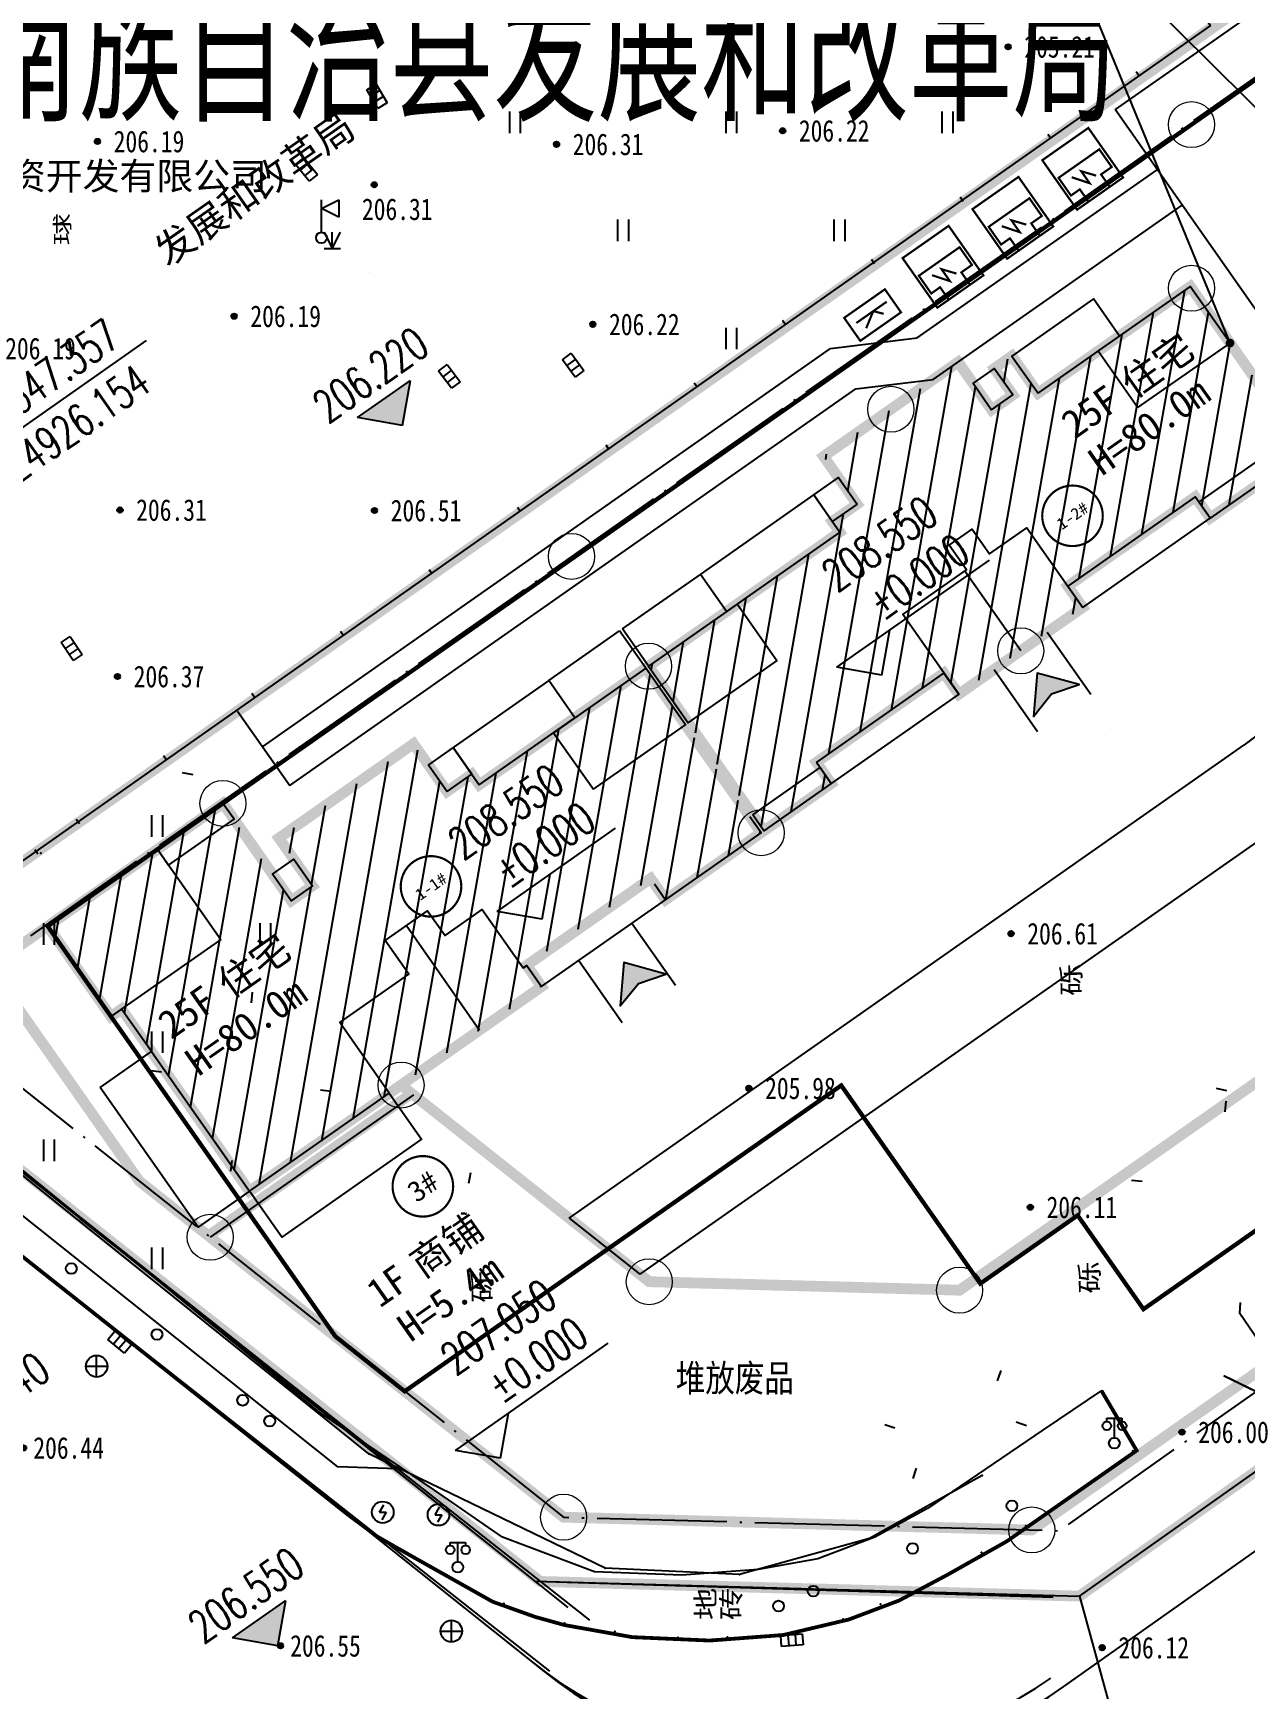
# Model space of a CAD drawing. Extents: x 36524600 to 36525730, y 2746759 to 2747713.
# Drawn here: x 36524932.7 to 36524988.8, y 2747313.4 to 2747390 of the extents above; entities that cross this region are included whole.
import ezdxf
from ezdxf.enums import TextEntityAlignment as Align

# ---------------------------------------------------------------- set-up
doc = ezdxf.new("R2010")
doc.units = 0
doc.header["$LTSCALE"] = 1000
doc.header["$MEASUREMENT"] = 0
for name, pattern in [('DASH', [0.35, 0.25, -0.1]), ('DOTE', [2.42, 2, -0.2, 0.02, -0.2]), ('X2', [10, 8, -2])]:
    doc.linetypes.add(name, pattern=pattern)
doc.layers.add('0-有效绿地', color=96, linetype='Continuous', lineweight=5)
doc.layers.add('详细勘察布点方案1', color=96, linetype='Continuous', lineweight=5)
for name, color, linetype in [('0-用地红线', 1, 'DOTE'), ('0-规划地下室', 2, 'Continuous'), ('0-规划建筑', 34, 'Continuous'), ('0-规划道路', 4, 'Continuous'), ('_0', 7, 'Continuous'), ('DIM_COOR', 3, 'Continuous'), ('DIM_ELEV', 3, 'Continuous'), ('DIM_IDEN', 3, 'Continuous'), ('DIM_LEAD', 3, 'Continuous'), ('DLDW', 11, 'Continuous'), ('DLSS', 4, 'Continuous'), ('GCD', 252, 'Continuous'), ('GXYZ', 2, 'Continuous'), ('JMD', 6, 'Continuous'), ('PP-DX-PT', 251, 'Continuous'), ('PUB_TEXT', 7, 'Continuous'), ('RD-侧石线', 251, 'Continuous'), ('RD-红线', 7, 'Continuous'), ('ZBTZ', 3, 'Continuous'), ('ZDH', 1, 'Continuous'), ('道路', 251, 'Continuous')]:
    doc.layers.add(name, color=color, linetype=linetype)
doc.layers.add('ASSIST', color=7, linetype='Continuous', plot=False)
doc.styles.add('-黑体', font='simhei.ttf', dxfattribs={"width": 0.8})
doc.styles.add('_TCH_DIM', font='SIMPLEX', dxfattribs={"bigfont": 'GBCBIG'})
doc.styles.add('HZ', font='rs.shx', dxfattribs={"width": 0.8, "bigfont": 'hztxt.shx'})
doc.styles.add('宋体', font='')
doc.styles.add('正等线体', font='宋体.shx', dxfattribs={"bigfont": '@@gbcbig.shx'})
doc.styles.add('细等线体', font='g13f12w.shx', dxfattribs={"width": 0.8, "bigfont": '@@gbcbig.shx'})
doc.styles.add('黑体', font='simhei.ttf')
doc.styles.get('宋体').set_extended_font_data('SimSun')
doc.linetypes.add('1161', pattern='A,0,[149,AAA.SHX,S=0.15,R=0,X=0,Y=0],-1.6', length=1.6)
doc.linetypes.add('444', pattern='A,4.5,[145,AAA.SHX,S=1,R=0,X=0,Y=1],4.5,-0.5,[146,AAA.SHX,S=1,R=0,X=0,Y=0],-0.5', length=10)

# ---------------------------------------------------------------- blocks, each defined once
blk = doc.blocks.new('A$C3CD50023')
h = blk.add_hatch()
h.set_pattern_fill('ANSI31', color=253, scale=10)
h.paths.add_polyline_path([(3.5, -5.9), (3.5, -4.7), (10.5, -4.7), (10.5, -5.9), (15.9, -5.9), (15.9, 0.2), (15.9, 0.2), (15.9, 3.4), (6.5, 3.4), (6.5, 4), (5.1, 4), (5.1, 6.7), (-2.5, 6.7), (-2.5, 4), (-3.7, 4), (-3.7, 9.5), (-13.6, 9.5), (-13.6, 4.4), (-13, 4.4), (-13, -5.9)])
at = {"layer": '0-规划建筑'}
for p, q in [((11.9, 5.5), (15.9, 5.5)), ((15.9, 3.4), (15.9, 5.5)), ((0, 0), (0, -5.9))]:
    blk.add_line(p, q, dxfattribs=at)
at = {"layer": '0-规划建筑', "const_width": 0.5}
blk.add_lwpolyline([(3.5, -5.9), (3.5, -4.7), (10.5, -4.7), (10.5, -5.9), (15.9, -5.9), (15.9, 0.2), (15.9, 0.2), (15.9, 3.4), (6.5, 3.4), (6.5, 4), (5.1, 4), (5.1, 6.7), (-2.5, 6.7), (-2.5, 4), (-3.7, 4), (-3.7, 9.5), (-13.6, 9.5), (-13.6, 4.4), (-13, 4.4), (-13, -5.9)], close=True, dxfattribs=at)
at = {"layer": '0-规划建筑'}
for points in [[(-7.4, 4.4), (-13.6, 4.4), (-13.6, 9.5), (-7.4, 9.5)], [(-7.4, 8.6), (-3.7, 8.6), (-3.7, 9.5), (-7.4, 9.5)], [(-2.5, 4), (-3.7, 4), (-3.7, 5.5), (-2.5, 5.5)], [(5.1, 4), (6.5, 4), (6.5, 5.5), (5.1, 5.5)], [(6.5, 3.4), (11.9, 3.4), (11.9, 5.5), (6.5, 5.5)], [(-13, 4.4), (-13.6, 4.4), (-13.6, 2), (-13, 2)], [(10.7, 0.2), (15.9, 0.2), (15.9, 3.4), (10.7, 3.4)], [(-15.9, 2), (-13, 2), (-13, -5.9), (-15.9, -5.9)], [(-13, -5.9), (-5.1, -5.9), (-5.1, -8.5), (-13, -8.5)]]:
    blk.add_lwpolyline(points, close=True, dxfattribs=at)
for points in [[(-5.1, -5.9), (-5.1, -1.9), (-1.2, -1.9), (-1.2, 0), (1.2, 0), (1.2, -1.4), (3.3, -1.4), (3.3, -4.7), (3.5, -4.7), (3.5, -5.9)], [(10.5, -5), (10.5, -5.9), (15.9, -5.9), (15.9, -5)], [(3.5, -5.9), (10.5, -5.9)]]:
    blk.add_lwpolyline(points, dxfattribs=at)
blk = doc.blocks.new('A$C734D0DF4')
h = blk.add_hatch()
h.set_pattern_fill('ANSI31', color=253, scale=10)
h.paths.add_polyline_path([(3.4, -4.5), (3.4, -3.3), (10.6, -3.3), (10.6, -4.5), (16, -4.5), (16, 1.6), (16, 1.6), (16, 4.8), (7.4, 4.8), (7.4, 6.9), (6.4, 6.9), (6.4, 5.4), (5.2, 5.4), (5.2, 8.1), (-2.4, 8.1), (-2.4, 5.4), (-3.8, 5.4), (-3.8, 4.8), (-14.6, 4.8), (-14.6, 1.6), (-14.6, 1.6), (-14.6, -4.5), (-10.8, -4.5), (-10.8, -3.3), (-3.6, -3.3), (-3.6, -4.5)])
at = {"layer": '0-规划建筑'}
for p, q in [((-14.6, 6.9), (-10.2, 6.9)), ((-14.6, 4.8), (-14.6, 6.9))]:
    blk.add_line(p, q, dxfattribs=at)
at = {"layer": '0-规划建筑', "const_width": 0.5}
blk.add_lwpolyline([(3.4, -4.5), (3.4, -3.3), (10.6, -3.3), (10.6, -4.5), (16, -4.5), (16, 1.6), (16, 1.6), (16, 4.8), (7.4, 4.8), (7.4, 6.9), (6.4, 6.9), (6.4, 5.4), (5.2, 5.4), (5.2, 8.1), (-2.4, 8.1), (-2.4, 5.4), (-3.8, 5.4), (-3.8, 4.8), (-14.6, 4.8), (-14.6, 1.6), (-14.6, 1.6), (-14.6, -4.5), (-10.8, -4.5), (-10.8, -3.3), (-3.6, -3.3), (-3.6, -4.5)], close=True, dxfattribs=at)
at = {"layer": '0-规划建筑'}
for points in [[(-3.8, 4.8), (-10.2, 4.8), (-10.2, 6.9), (-3.8, 6.9)], [(-2.4, 5.4), (-3.8, 5.4), (-3.8, 6.9), (-2.4, 6.9)], [(5.2, 5.4), (6.4, 5.4), (6.4, 6.9), (5.2, 6.9)], [(7.4, 4.8), (12, 4.8), (12, 6.9), (7.4, 6.9)], [(-9.6, 4.8), (-14.6, 4.8), (-14.6, 1.6), (-9.6, 1.6)], [(10.8, 1.6), (16, 1.6), (16, 4.8), (10.8, 4.8)], [(-14.6, -3.6), (-10.8, -3.6), (-10.8, -4.5), (-14.6, -4.5)], [(-10.8, -3.3), (-3.6, -3.3), (-3.6, -4.5), (-10.8, -4.5)], [(3.4, -4.5), (10.6, -4.5), (10.6, -3.3), (3.4, -3.3)], [(10.6, -3.6), (16, -3.6), (16, -4.5), (10.6, -4.5)]]:
    blk.add_lwpolyline(points, close=True, dxfattribs=at)
for points in [[(-3.6, -4.5), (-3.6, 0), (0, 0), (0, 1.4), (1.3, 1.4), (1.3, 0), (3.4, 0), (3.4, -4.5)], [(-0.1, -4.5), (-0.1, 0)]]:
    blk.add_lwpolyline(points, dxfattribs=at)
blk = doc.blocks.new('fdsafadf')
at = {"layer": '_0'}
h = blk.add_hatch(color=1, dxfattribs=at)
h.dxf.hatch_style = 1
h.paths.add_polyline_path([(0, -0.236), (-0.263, 0.655), (0.813, -0.236), (-0.263, -1.128)])
at = {"layer": '_0', "color": 1}
blk.add_lwpolyline([(0, -0.236), (-0.263, 0.655), (0.813, -0.236), (-0.263, -1.128)], close=True, dxfattribs=at)
blk = doc.blocks.new('美式箱变')
at = {"linetype": 'Continuous', "const_width": 0.1, "flags": 128}
blk.add_lwpolyline([(0, 0), (2.8, 0), (2.8, -2.6), (0, -2.6)], close=True, dxfattribs=at)
at = {"linetype": 'Continuous', "flags": 128}
blk.add_lwpolyline([(0, 0), (0, -2.6), (2.8, -2.6)], dxfattribs=at)
at = {"linetype": 'Continuous', "const_width": 0.1, "flags": 128}
blk.add_lwpolyline([(1.1, -2.454), (2.1, -2.454), (2.1, -1.954), (2.8, -1.954), (2.8, -0.754), (2.1, -0.754), (2.1, -0.154), (1.1, -0.154), (1.1, -2.454)], dxfattribs=at)
at = {"color": 1, "linetype": 'Continuous', "const_width": 0.1, "flags": 128}
blk.add_lwpolyline([(2.015, -0.971), (1.452, -1.42), (2.129, -1.42), (1.424, -1.94)], dxfattribs=at)
blk = doc.blocks.new('54453321')
at = {"color": 1, "linetype": 'Continuous', "const_width": 0.1, "flags": 128}
for points in [[(0.058, -2.299), (0, 0), (1.3, 0.033), (1.358, -2.266), (0.058, -2.299)], [(0.525, -0.249), (0.569, -1.96)], [(0.915, -0.671), (0.544, -1.005), (1.023, -1.718)]]:
    blk.add_lwpolyline(points, dxfattribs=at)
blk = doc.blocks.new('gc097')
for p, q in [((-0.7, 2), (-0.7, 2.3)), ((-0.7, 2.3), (0.7, 2.3)), ((0, 0.5), (0, 2.3)), ((0.7, 2.3), (0.7, 2))]:
    blk.add_line(p, q)
for centre, radius in [((-0.7, 1.6), 0.4), ((0.73, 1.6), 0.4), ((0, 0), 0.5)]:
    blk.add_circle(centre, radius)
blk = doc.blocks.new('gc170')
at = {"linetype": 'Continuous'}
blk.add_circle((0, 0), 0.5, dxfattribs=at)
blk = doc.blocks.new('gc041')
for p, q in [((-1, 0.5), (1, 0.5)), ((-1, -0.5), (-1, 0.5)), ((-0.33, 0.5), (-0.33, -0.5)), ((0.33, 0.5), (0.33, -0.5)), ((1, 0.5), (1, -0.5)), ((1, -0.5), (-1, -0.5))]:
    blk.add_line(p, q)
blk = doc.blocks.new('gc043')
for p, q in [((-1, 0), (1, 0)), ((0, -1), (0, 1))]:
    blk.add_line(p, q)
blk.add_circle((0, 0), 1)
blk = doc.blocks.new('gc050')
for points in [[(-0.3, 0), (0.1, 0.69)], [(-0.3, 0), (0.3, 0)], [(0.3, 0), (-0.1, -0.69)]]:
    blk.add_lwpolyline(points)
blk.add_circle((0, 0), 1)
blk = doc.blocks.new('gc200')
h = blk.add_hatch(color=256)
edge = h.paths.add_edge_path()
edge.add_arc((0, 0), 0.25, 0, 360)
blk.add_circle((0, 0), 0.25)
blk = doc.blocks.new('gc121')
at = {"color": 253}
for p, q in [((-0.5, -1), (-0.5, 1)), ((0.5, -1), (0.5, 1))]:
    blk.add_line(p, q, dxfattribs=at)
blk = doc.blocks.new('gc124')
for p, q in [((-0.75, 1.5), (0, 0)), ((-0.75, 0), (0.75, 0)), ((0, 0), (0, 1.5)), ((0, 0), (0.75, 1.5))]:
    blk.add_line(p, q)
blk = doc.blocks.new('Gc019')
for p, q in [((0, 0.5), (0, 3.5)), ((0, 2.7), (1.6, 3.5)), ((1.6, 3.5), (1.6, 1.9)), ((1.6, 1.9), (0, 2.7))]:
    blk.add_line(p, q)
blk.add_circle((0, 0), 0.5)
blk = doc.blocks.new('dxt')
at = {"color": 253, "linetype": 'Continuous', "flags": 128}
blk.add_lwpolyline([(36524987.184, 2747390.33), (36524927.862, 2747348.613), (36524887.051, 2747381.185), (36524958.417, 2747431.297), (36524987.184, 2747390.33)], dxfattribs=at)
at = {"color": 253, "linetype": 'Continuous', "const_width": 0.4, "flags": 128}
blk.add_lwpolyline([(36524922.616, 2747344.938), (36524949.85, 2747323.482), (36524956.19, 2747318.343), (36524981.121, 2747317.663), (36525049.006, 2747365.698), (36525057.08, 2747371.412), (36525063.179, 2747376.968), (36525066.001, 2747404.762), (36525064.287, 2747407.911), (36525064.287, 2747407.911), (36525039.283, 2747426.847)], close=True, dxfattribs=at)
at = {"color": 253, "linetype": 'Continuous', "lineweight": -3, "flags": 128}
blk.add_lwpolyline([(36524921.28, 2747344), (36524922.616, 2747344.938), (36524949.575, 2747323.556), (36524946.828, 2747323.639)], close=True, dxfattribs=at)
at = {"layer": 'ASSIST', "color": 253, "linetype": 'Continuous', "flags": 128}
for points, elevation in [([(36524930.54, 2747335.869, 0.00000221, 0.00000221, 0), (36524943.68, 2747325.763, 0.00000221, 0.00000221, 0)], 213.299), ([(36524978.002, 2747321.841, 0.00000221, 0.00000221, 0), (36524967.208, 2747317.205, 0.00000221, 0.00000221, 0)], 206.93)]:
    blk.add_lwpolyline(points, format="xyseb", dxfattribs=dict(at, elevation=elevation))
at = {"layer": 'DLDW', "color": 253, "linetype": '1161', "const_width": 0.00000221, "elevation": 206.306, "flags": 128}
blk.add_lwpolyline([(36524920.01, 2747388.079), (36524932.11, 2747396.776), (36524948.189, 2747373.833), (36524935.923, 2747365.054)], close=True, dxfattribs=at)
at = {"layer": 'DLSS', "color": 253, "linetype": 'X2'}
for p, q in [((36524918.26, 2747348.414), (36524957.468, 2747317.134)), ((36524916.389, 2747346.068), (36524955.597, 2747314.789)), ((36524934.884, 2747335.13), (36524958.467, 2747316.55)), ((36524933.027, 2747332.774), (36524956.61, 2747314.193))]:
    blk.add_line(p, q, dxfattribs=at)
at = {"layer": 'DLSS', "color": 253, "linetype": 'Continuous', "elevation": 206.17, "flags": 128}
blk.add_lwpolyline([(36524920.916, 2747346.434, 0.175, 0.175, 0), (36524919.744, 2747344.854, 0.175, 0.175, 0), (36524919.428, 2747343.859, 0.175, 0.175, 0), (36524919.715, 2747343.359, 0.175, 0.175, 0), (36524927.967, 2747336.77, 0.175, 0.175, 0), (36524938.965, 2747328.046, 0.175, 0.175, 0), (36524947.267, 2747321.454, 0.175, 0.175, 0), (36524948.67, 2747320.408, 0.175, 0.175, 0), (36524950.206, 2747319.533, 0.175, 0.175, 0), (36524953.989, 2747317.404, 0.175, 0.175, 0), (36524955.958, 2747316.701, 0.175, 0.175, 0), (36524957.313, 2747316.325, 0.175, 0.175, 0), (36524960.448, 2747315.765, 0.175, 0.175, 0), (36524964.023, 2747315.608, 0.175, 0.175, 0), (36524967.434, 2747315.865, 0.175, 0.175, 0), (36524970.46, 2747316.582, 0.175, 0.175, 0), (36524972.784, 2747317.46, 0.175, 0.175, 0), (36524974.968, 2747318.622, 0.175, 0.175, 0), (36524977.765, 2747320.198, 0.175, 0.175, 0), (36524983.77, 2747324.4, 0.175, 0.175, 0), (36524982.137, 2747327.176, 0.175, 0.175, 0)], format="xyseb", dxfattribs=at)
at = {"layer": 'DLSS', "color": 253, "linetype": 'X2', "const_width": 0.1, "flags": 128}
blk.add_lwpolyline([(36525005.243, 2747275.23), (36525002.105, 2747278.476), (36525000.423, 2747280.63), (36524998.905, 2747283.948), (36524998.33, 2747285.748), (36524997.792, 2747289.313), (36524997.284, 2747295.367), (36524997.265, 2747298.277), (36524997.358, 2747299.639), (36524997.905, 2747302.061), (36524998.706, 2747303.721), (36524999.776, 2747305.168), (36525002.009, 2747307.66), (36525004.895, 2747310.613), (36525003.146, 2747311.546), (36525007.502, 2747318.215), (36524987.833, 2747327.844)], dxfattribs=at)
at = {"layer": 'JMD', "color": 253, "linetype": 'Continuous'}
for p, q in [((36524983.748, 2747388.204), (36524983.893, 2747388)), ((36524983.748, 2747388.204), (36524983.893, 2747388)), ((36524979.669, 2747385.312), (36524979.814, 2747385.108)), ((36524979.669, 2747385.312), (36524979.814, 2747385.108)), ((36524975.601, 2747382.405), (36524975.747, 2747382.201)), ((36524975.601, 2747382.405), (36524975.747, 2747382.201)), ((36524971.511, 2747379.529), (36524971.652, 2747379.322)), ((36524971.511, 2747379.529), (36524971.652, 2747379.322)), ((36524967.389, 2747376.7), (36524967.534, 2747376.496)), ((36524967.389, 2747376.7), (36524967.534, 2747376.496)), ((36524963.312, 2747373.806), (36524963.456, 2747373.602)), ((36524963.312, 2747373.806), (36524963.456, 2747373.602)), ((36524959.225, 2747370.925), (36524959.368, 2747370.721)), ((36524959.225, 2747370.925), (36524959.368, 2747370.721)), ((36524955.133, 2747368.052), (36524955.278, 2747367.848)), ((36524955.133, 2747368.052), (36524955.278, 2747367.848)), ((36524951.051, 2747365.164), (36524951.194, 2747364.959)), ((36524951.051, 2747365.164), (36524951.194, 2747364.959)), ((36524946.948, 2747362.307), (36524947.091, 2747362.102)), ((36524946.948, 2747362.307), (36524947.091, 2747362.102)), ((36524942.853, 2747359.438), (36524942.997, 2747359.234)), ((36524942.853, 2747359.438), (36524942.997, 2747359.234)), ((36524938.768, 2747356.554), (36524938.912, 2747356.35)), ((36524938.768, 2747356.554), (36524938.912, 2747356.35)), ((36524934.729, 2747353.608), (36524934.876, 2747353.406)), ((36524934.729, 2747353.608), (36524934.876, 2747353.406)), ((36524932.813, 2747352.207), (36524932.96, 2747352.005)), ((36524932.813, 2747352.207), (36524932.96, 2747352.005)), ((36524942.874, 2747345.612), (36524942.814, 2747345.116)), ((36524938.176, 2747341.984), (36524938.672, 2747341.924)), ((36524946.525, 2747341.019), (36524946.028, 2747341.076)), ((36524941.878, 2747337.326), (36524941.935, 2747337.823)), ((36524977.485, 2747328.096), (36524977.313, 2747327.627)), ((36524972.118, 2747325.608), (36524972.592, 2747325.448)), ((36524978.671, 2747325.539), (36524978.201, 2747325.711)), ((36524973.436, 2747323.111), (36524973.596, 2747323.585))]:
    blk.add_line(p, q, dxfattribs=at)
at = {"layer": 'JMD', "color": 253}
for p, q in [((36524939.632, 2747355.764, 214.104), (36524940.125, 2747355.681, 214.155)), ((36524987.441, 2747341.16, 208.438), (36524987.929, 2747341.052, 208.494)), ((36524987.898, 2747340.56, 208.461), (36524987.842, 2747340.063, 208.425)), ((36524952.892, 2747336.768, 207.599), (36524952.979, 2747337.261, 207.613)), ((36524983.531, 2747336.915, 208.67), (36524984.029, 2747336.867, 208.846)), ((36524988.537, 2747330.744, 207.782), (36524988.579, 2747331.242, 207.778))]:
    blk.add_line(p, q, dxfattribs=at)
at = {"layer": 'JMD', "color": 253, "linetype": 'Continuous', "flags": 128}
blk.add_lwpolyline([(36524987.743, 2747390.618, 0.00000221, 0.00000221, 0), (36524987.55, 2747390.898, 0.00000221, 0.00000221, 0), (36524985.686, 2747389.577, 0.00000221, 0.00000221, 0), (36524979.281, 2747385.037, 0.00000221, 0.00000221, 0), (36524972.958, 2747380.514, 0.00000221, 0.00000221, 0), (36524968.204, 2747377.278, 0.00000221, 0.00000221, 0), (36524961.569, 2747372.569, 0.00000221, 0.00000221, 0), (36524955.781, 2747368.51, 0.00000221, 0.00000221, 0), (36524951.208, 2747365.274, 0.00000221, 0.00000221, 0), (36524944.771, 2747360.791, 0.00000221, 0.00000221, 0), (36524938.5, 2747356.365, 0.00000221, 0.00000221, 0), (36524932.813, 2747352.207, 0.00000221, 0.00000221, 0)], format="xyseb", dxfattribs=at)
blk.add_lwpolyline([(36524987.743, 2747390.618, 0.00000221, 0.00000221, 0), (36524987.55, 2747390.898, 0.00000221, 0.00000221, 0), (36524985.686, 2747389.577, 0.00000221, 0.00000221, 0), (36524979.281, 2747385.037, 0.00000221, 0.00000221, 0), (36524972.958, 2747380.514, 0.00000221, 0.00000221, 0), (36524968.204, 2747377.278, 0.00000221, 0.00000221, 0), (36524961.569, 2747372.569, 0.00000221, 0.00000221, 0), (36524955.781, 2747368.51, 0.00000221, 0.00000221, 0), (36524951.208, 2747365.274, 0.00000221, 0.00000221, 0), (36524944.771, 2747360.791, 0.00000221, 0.00000221, 0), (36524938.5, 2747356.365, 0.00000221, 0.00000221, 0), (36524932.813, 2747352.207, 0.00000221, 0.00000221, 0)], format="xyseb", dxfattribs=at)
at = {"layer": 'JMD', "color": 253, "linetype": 'Continuous', "const_width": 0.00000221, "flags": 128}
blk.add_lwpolyline([(36524987.537, 2747390.476), (36524987.488, 2747390.548), (36524985.83, 2747389.373), (36524979.426, 2747384.833), (36524973.101, 2747380.309), (36524968.346, 2747377.072), (36524961.713, 2747372.365), (36524955.925, 2747368.306), (36524951.352, 2747365.069), (36524944.914, 2747360.587), (36524938.646, 2747356.162), (36524932.96, 2747352.005)], dxfattribs=at)
blk.add_lwpolyline([(36524987.537, 2747390.476), (36524987.488, 2747390.548), (36524985.83, 2747389.373), (36524979.426, 2747384.833), (36524973.101, 2747380.309), (36524968.346, 2747377.072), (36524961.713, 2747372.365), (36524955.925, 2747368.306), (36524951.352, 2747365.069), (36524944.914, 2747360.587), (36524938.646, 2747356.162), (36524932.96, 2747352.005)], dxfattribs=at)
for points, elevation in [([(36525000.917, 2747370.613), (36524952.892, 2747336.768), (36524939.632, 2747355.764), (36524987.743, 2747390.618)], 214.496), ([(36525013.524, 2747346.792), (36525014.713, 2747344.919), (36524993.019, 2747333.836), (36524992.636, 2747334.339), (36524987.898, 2747340.56), (36524987.441, 2747341.16), (36525009.669, 2747352.862), (36525011.165, 2747350.507)], 208.242), ([(36524992.636, 2747334.339), (36524988.537, 2747330.744), (36524983.531, 2747336.915), (36524987.898, 2747340.56)], 208.614)]:
    blk.add_lwpolyline(points, close=True, dxfattribs=dict(at, elevation=elevation))
at = {"layer": 'JMD', "color": 253, "linetype": 'Continuous', "flags": 128}
for points in [[(36524930.775, 2747354.994, 0.00000221, 0.00000221, 0), (36524923.305, 2747349.801, 0.00000221, 0.00000221, 0), (36524926.154, 2747347.357, 0.00000221, 0.00000221, 0), (36524932.854, 2747352.151, 0.00000221, 0.00000221, 0)], [(36524930.775, 2747354.994, 0.00000221, 0.00000221, 0), (36524923.305, 2747349.801, 0.00000221, 0.00000221, 0), (36524926.154, 2747347.357, 0.00000221, 0.00000221, 0), (36524932.854, 2747352.151, 0.00000221, 0.00000221, 0)], [(36524942.874, 2747345.612, 0.00000221, 0.00000221, 0), (36524938.176, 2747341.984, 0.00000221, 0.00000221, 0), (36524941.878, 2747337.326, 0.00000221, 0.00000221, 0), (36524946.525, 2747341.019, 0.00000221, 0.00000221, 0)], [(36524972.118, 2747325.608, 0.00000221, 0.00000221, 0), (36524973.436, 2747323.111, 0.00000221, 0.00000221, 0), (36524978.671, 2747325.539, 0.00000221, 0.00000221, 0), (36524977.485, 2747328.096, 0.00000221, 0.00000221, 0)]]:
    blk.add_lwpolyline(points, format="xyseb", close=True, dxfattribs=at)
at = {"layer": 'JMD', "color": 253, "linetype": '444', "flags": 128}
for points, elevation in [([(36524982.137, 2747327.176), (36524979.441, 2747325.363), (36524974.092, 2747321.714), (36524971.668, 2747320.392), (36524969.019, 2747319.385), (36524966.27, 2747318.899), (36524962.74, 2747318.635), (36524958.693, 2747318.791), (36524954.45, 2747320.384), (36524951.303, 2747322.564), (36524946.065, 2747326.112), (36524923.886, 2747344.172), (36524926.154, 2747347.357)], 206.721), ([(36525010.857, 2747319.859), (36525006.618, 2747320.147), (36525001.945, 2747321.13), (36524996.47, 2747323.754), (36524991.594, 2747326.26), (36524988.537, 2747330.744)], 205.827)]:
    blk.add_lwpolyline(points, dxfattribs=dict(at, elevation=elevation))
at = {"layer": 'PP-DX-PT', "color": 253, "linetype": 'Continuous'}
for p in [(36524977.826, 2747389.346, 205.21), (36524967.4, 2747385.462, 206.22), (36524935.714, 2747384.967, 206.19), (36524956.943, 2747384.836, 206.31), (36524948.515, 2747382.965, 206.31), (36524942.034, 2747376.881, 206.19), (36524958.621, 2747376.507, 206.22), (36524936.754, 2747367.915, 206.31), (36524948.524, 2747367.893, 206.51), (36524936.639, 2747360.213, 206.37), (36524977.963, 2747348.315, 206.61), (36524965.839, 2747341.161, 205.98), (36524978.853, 2747335.654, 206.11), (36524985.868, 2747325.249, 206), (36524944.177, 2747315.365, 206.55), (36524982.178, 2747315.279, 206.12)]:
    blk.add_point(p, dxfattribs=at)
at = {"layer": 'PP-DX-PT', "color": 253}
for p in [(36524977.826, 2747389.346, 205.212), (36524967.4, 2747385.462, 206.224), (36524935.714, 2747384.967, 206.195), (36524956.943, 2747384.836, 206.31), (36524948.515, 2747382.965, 206.31), (36524942.034, 2747376.881, 206.195), (36524958.621, 2747376.507, 206.224), (36524936.754, 2747367.915, 206.31), (36524948.524, 2747367.893, 206.513), (36524936.639, 2747360.213, 206.369), (36524977.963, 2747348.315, 206.61), (36524965.839, 2747341.161, 205.983), (36524978.853, 2747335.654, 206.111), (36524985.868, 2747325.249, 206), (36524944.177, 2747315.365, 206.551), (36524982.178, 2747315.279, 206.115)]:
    blk.add_point(p, dxfattribs=at)
at = {"layer": 'RD-侧石线', "color": 253, "linetype": 'Continuous'}
blk.add_lwpolyline([(36524955.828, 2747314.604, 0.333043), (36524979.801, 2747313.875, 0.333043)], format="xyb", dxfattribs=at)
at = {"layer": 'RD-红线', "color": 253, "linetype": 'Continuous', "flags": 128}
blk.add_lwpolyline([(36524918.26, 2747348.414), (36524949.518, 2747323.476), (36524955.942, 2747318.351)], dxfattribs=at)
at = {"layer": 'RD-红线', "color": 253, "linetype": 'Continuous'}
blk.add_lwpolyline([(36524955.942, 2747318.351), (36524979.915, 2747317.621, 0.333043)], format="xyb", dxfattribs=at)
at = {"layer": 'ZBTZ', "color": 253, "linetype": '1161', "elevation": 207.134, "flags": 128}
blk.add_lwpolyline([(36524933.383, 2747406.084, 0.00000221, 0.00000221, 0), (36524934.612, 2747406.911, 0.00000221, 0.00000221, 0), (36524939.08, 2747400.362, 0.00000221, 0.00000221, 0), (36524960.459, 2747370.852, 0.00000221, 0.00000221, 0)], format="xyseb", dxfattribs=at)
at = {"layer": 'ZBTZ', "color": 253, "linetype": '1161', "const_width": 0.00000221, "flags": 128}
for points, elevation in [([(36524970.088, 2747403.597), (36524970.34, 2747402.16), (36524970.847, 2747399.737), (36524973.673, 2747397.067), (36524976.418, 2747395.043), (36524976.953, 2747394.317), (36524977.086, 2747391.92), (36524977.593, 2747389.816), (36524980.073, 2747388.348), (36524983.238, 2747387.354)], 207.599), ([(36524941.878, 2747337.326), (36524947.006, 2747332.769), (36524943.411, 2747328.293)], 206.214), ([(36524949.788, 2747323.463), (36524954.453, 2747327.979), (36524959.672, 2747333.309), (36524963.169, 2747335.418), (36524971.553, 2747335.418), (36524975.55, 2747334.53), (36524980.782, 2747326.265)], 206.214), ([(36524983.77, 2747324.4), (36524990.005, 2747328.591)], 206.17)]:
    blk.add_lwpolyline(points, dxfattribs=dict(at, elevation=elevation))
at = {"layer": 'ZBTZ', "color": 253, "linetype": '1161', "flags": 128}
for points, elevation in [([(36524933.81, 2747399.446, 0.00000221, 0.00000221, 0), (36524941.607, 2747388.416, 0.00000221, 0.00000221, 0), (36524941.344, 2747387.851, 0.00000221, 0.00000221, 0), (36524940.994, 2747387.593, 0.00000221, 0.00000221, 0), (36524940.593, 2747387.513, 0.00000221, 0.00000221, 0), (36524940.162, 2747387.482, 0.00000221, 0.00000221, 0), (36524932.45, 2747398.541, 0.00000221, 0.00000221, 0), (36524932.463, 2747399.095, 0.00000221, 0.00000221, 0), (36524932.747, 2747399.325, 0.00000221, 0.00000221, 0), (36524933.409, 2747399.523, 0.00000221, 0.00000221, 0)], 206.447), ([(36524944.203, 2747384.792, 0.00000221, 0.00000221, 0), (36524950.906, 2747375.083, 0.00000221, 0.00000221, 0), (36524950.817, 2747374.51, 0.00000221, 0.00000221, 0), (36524950.303, 2747374.191, 0.00000221, 0.00000221, 0), (36524949.482, 2747374.212, 0.00000221, 0.00000221, 0), (36524942.869, 2747383.748, 0.00000221, 0.00000221, 0), (36524942.955, 2747384.226, 0.00000221, 0.00000221, 0), (36524943.388, 2747384.574, 0.00000221, 0.00000221, 0)], 206.381)]:
    blk.add_lwpolyline(points, format="xyseb", close=True, dxfattribs=dict(at, elevation=elevation))
blk.add_lwpolyline([(36524976.63, 2747323.243), (36524971.422, 2747320.334), (36524965.405, 2747318.664), (36524959.19, 2747318.964), (36524948.257, 2747324.253), (36524923.416, 2747344.228), (36524926.154, 2747347.357)], dxfattribs=at)
blk.add_lwpolyline([(36524946.525, 2747341.019, 0.00000221, 0.00000221, 0), (36524948.811, 2747342.615, 0.00000222, 0.00000222, 0)], format="xyseb", dxfattribs=at)
at = {"layer": 'ZDH', "color": 253, "linetype": 'Continuous'}
for p in [(36524933.096, 2747352.035, 207.758), (36524933.027, 2747332.774, 206.208), (36524987.833, 2747327.844, 206.645), (36524948.257, 2747324.253, 206.641), (36524983.596, 2747324.383, 206.699), (36524976.63, 2747323.243, 206.814), (36524948.184, 2747320.832, 206.409), (36524978.64, 2747320.921, 206.622), (36524971.422, 2747320.334, 206.881), (36524976.593, 2747319.677, 206.781), (36524959.19, 2747318.964, 206.704), (36524965.405, 2747318.664, 206.594), (36524954.498, 2747317.326, 206.452), (36524971.93, 2747317.298, 206.679), (36524957.311, 2747316.417, 206.476), (36524970.204, 2747316.605, 206.676), (36524959.633, 2747316.032, 206.638), (36524962.556, 2747315.753, 206.657), (36524964.845, 2747315.763, 206.583), (36524968.463, 2747316.154, 206.581)]:
    blk.add_point(p, dxfattribs=at)
at = {"layer": 'DLDW', "color": 253, "linetype": 'Continuous', "xscale": 0.5, "yscale": 0.5}
for name, p in [('Gc019', (36524946.07, 2747380.514, 214.454)), ('gc097', (36524982.738, 2747324.74, 207.006)), ('gc097', (36524952.376, 2747319.001, 206.662))]:
    blk.add_blockref(name, p, dxfattribs=at)
at = {"layer": 'GCD', "color": 253, "linetype": 'Continuous'}
ref = blk.add_blockref('gc200', (36524977.826, 2747389.346, 205.212), dxfattribs=dict(at, xscale=0.5, yscale=0.5, zscale=0.5))
ref.add_attrib('height', '205.21', dxfattribs={"linetype": 'Continuous', "height": 1, "style": '正等线体', "width": 0.8}).set_placement((36524978.576, 2747389.346, 205.212), align=Align.MIDDLE_LEFT)
ref = blk.add_blockref('gc200', (36524967.4, 2747385.462, 206.224), dxfattribs=dict(at, xscale=0.5, yscale=0.5, zscale=0.5))
ref.add_attrib('height', '206.22', dxfattribs={"linetype": 'Continuous', "height": 1, "style": '正等线体', "width": 0.8}).set_placement((36524968.15, 2747385.462, 206.224), align=Align.MIDDLE_LEFT)
ref = blk.add_blockref('gc200', (36524935.714, 2747384.967, 206.195), dxfattribs=dict(at, xscale=0.5, yscale=0.5, zscale=0.5))
ref.add_attrib('height', '206.19', dxfattribs={"linetype": 'Continuous', "height": 1, "style": '正等线体', "width": 0.8}).set_placement((36524936.464, 2747384.967, 206.195), align=Align.MIDDLE_LEFT)
ref = blk.add_blockref('gc200', (36524956.943, 2747384.836, 206.31), dxfattribs=dict(at, xscale=0.5, yscale=0.5, zscale=0.5))
ref.add_attrib('height', '206.31', dxfattribs={"linetype": 'Continuous', "height": 1, "style": '正等线体', "width": 0.8}).set_placement((36524957.693, 2747384.836, 206.31), align=Align.MIDDLE_LEFT)
ref = blk.add_blockref('gc200', (36524948.515, 2747382.965, 206.31), dxfattribs=dict(at, xscale=0.5, yscale=0.5, zscale=0.5))
ref.add_attrib('height', '206.31', dxfattribs={"linetype": 'Continuous', "height": 1, "style": '正等线体', "width": 0.8}).set_placement((36524947.944, 2747381.834, 206.31), align=Align.MIDDLE_LEFT)
ref = blk.add_blockref('gc200', (36524942.034, 2747376.881, 206.195), dxfattribs=dict(at, xscale=0.5, yscale=0.5, zscale=0.5))
ref.add_attrib('height', '206.19', dxfattribs={"linetype": 'Continuous', "height": 1, "style": '正等线体', "width": 0.8}).set_placement((36524942.784, 2747376.881, 206.195), align=Align.MIDDLE_LEFT)
ref = blk.add_blockref('gc200', (36524958.621, 2747376.507, 206.224), dxfattribs=dict(at, xscale=0.5, yscale=0.5, zscale=0.5))
ref.add_attrib('height', '206.22', dxfattribs={"linetype": 'Continuous', "height": 1, "style": '正等线体', "width": 0.8}).set_placement((36524959.371, 2747376.507, 206.224), align=Align.MIDDLE_LEFT)
ref = blk.add_blockref('gc200', (36524930.696, 2747375.387, 206.195), dxfattribs=dict(at, xscale=0.5, yscale=0.5, zscale=0.5))
ref.add_attrib('height', '206.19', dxfattribs={"linetype": 'Continuous', "height": 1, "style": '正等线体', "width": 0.8}).set_placement((36524931.446, 2747375.387, 206.195), align=Align.MIDDLE_LEFT)
ref = blk.add_blockref('gc200', (36524936.754, 2747367.915, 206.31), dxfattribs=dict(at, xscale=0.5, yscale=0.5, zscale=0.5))
ref.add_attrib('height', '206.31', dxfattribs={"linetype": 'Continuous', "height": 1, "style": '正等线体', "width": 0.8}).set_placement((36524937.504, 2747367.915, 206.31), align=Align.MIDDLE_LEFT)
ref = blk.add_blockref('gc200', (36524948.524, 2747367.893, 206.513), dxfattribs=dict(at, xscale=0.5, yscale=0.5, zscale=0.5))
ref.add_attrib('height', '206.51', dxfattribs={"linetype": 'Continuous', "height": 1, "style": '正等线体', "width": 0.8}).set_placement((36524949.274, 2747367.893, 206.513), align=Align.MIDDLE_LEFT)
ref = blk.add_blockref('gc200', (36524936.639, 2747360.213, 206.369), dxfattribs=dict(at, xscale=0.5, yscale=0.5, zscale=0.5))
ref.add_attrib('height', '206.37', dxfattribs={"linetype": 'Continuous', "height": 1, "style": '正等线体', "width": 0.8}).set_placement((36524937.389, 2747360.213, 206.369), align=Align.MIDDLE_LEFT)
ref = blk.add_blockref('gc200', (36524977.963, 2747348.315, 206.61), dxfattribs=dict(at, xscale=0.5, yscale=0.5, zscale=0.5))
ref.add_attrib('height', '206.61', dxfattribs={"linetype": 'Continuous', "height": 1, "style": '正等线体', "width": 0.8}).set_placement((36524978.713, 2747348.315, 206.61), align=Align.MIDDLE_LEFT)
ref = blk.add_blockref('gc200', (36524965.839, 2747341.161, 205.983), dxfattribs=dict(at, xscale=0.5, yscale=0.5, zscale=0.5))
ref.add_attrib('height', '205.98', dxfattribs={"linetype": 'Continuous', "height": 1, "style": '正等线体', "width": 0.8}).set_placement((36524966.589, 2747341.161, 205.983), align=Align.MIDDLE_LEFT)
ref = blk.add_blockref('gc200', (36524978.853, 2747335.654, 206.111), dxfattribs=dict(at, xscale=0.5, yscale=0.5, zscale=0.5))
ref.add_attrib('height', '206.11', dxfattribs={"linetype": 'Continuous', "height": 1, "style": '正等线体', "width": 0.8}).set_placement((36524979.603, 2747335.654, 206.111), align=Align.MIDDLE_LEFT)
ref = blk.add_blockref('gc200', (36524985.868, 2747325.249, 206), dxfattribs=dict(at, xscale=0.5, yscale=0.5, zscale=0.5))
ref.add_attrib('height', '206.00', dxfattribs={"linetype": 'Continuous', "height": 1, "style": '正等线体', "width": 0.8}).set_placement((36524986.618, 2747325.249, 206), align=Align.MIDDLE_LEFT)
ref = blk.add_blockref('gc200', (36524932.297, 2747324.522, 206.438), dxfattribs=dict(at, xscale=0.5, yscale=0.5, zscale=0.5))
ref.add_attrib('height', '206.44', dxfattribs={"linetype": 'Continuous', "height": 1, "style": '正等线体', "width": 0.8}).set_placement((36524932.747, 2747324.522, 206.438), align=Align.MIDDLE_LEFT)
ref = blk.add_blockref('gc200', (36524944.177, 2747315.365, 206.551), dxfattribs=dict(at, xscale=0.5, yscale=0.5, zscale=0.5))
ref.add_attrib('height', '206.55', dxfattribs={"linetype": 'Continuous', "height": 1, "style": '正等线体', "width": 0.8}).set_placement((36524944.627, 2747315.365, 206.551), align=Align.MIDDLE_LEFT)
ref = blk.add_blockref('gc200', (36524982.178, 2747315.279, 206.115), dxfattribs=dict(at, xscale=0.5, yscale=0.5, zscale=0.5))
ref.add_attrib('height', '206.12', dxfattribs={"linetype": 'Continuous', "height": 1, "style": '正等线体', "width": 0.8}).set_placement((36524982.928, 2747315.279, 206.115), align=Align.MIDDLE_LEFT)
at = {"layer": 'GXYZ', "color": 253, "linetype": 'Continuous'}
for p, xscale, yscale, rotation in [((36524948.644, 2747387.057, 206.153), 0.5, 0.5, 300.7499977405286), ((36524945.383, 2747383.67, 206.155), 0.5, 0.5, 309.1228056307345), ((36524957.713, 2747374.62, 206.174), 0.5, 0.5, 306.7166918462297), ((36524951.986, 2747374.098, 206.137), 0.5, 0.5, 306.9371990988927), ((36524934.521, 2747361.506, 206.175), 0.4999999999999999, 0.4999999999999999, 303.6530445538664), ((36524967.828, 2747315.626, 206.6), 0.5, 0.5, 4.636869305506276)]:
    blk.add_blockref('gc041', p, dxfattribs=dict(at, xscale=xscale, yscale=yscale, rotation=rotation))
at = {"layer": 'GXYZ', "color": 253, "linetype": 'Continuous', "xscale": 0.5, "yscale": 0.5, "zscale": 0.5, "rotation": 319.9676962798911}
blk.add_blockref('gc041', (36524936.738, 2747329.413, 206.256), dxfattribs=at)
at = {"layer": 'GXYZ', "color": 253, "linetype": 'Continuous', "xscale": 0.5, "yscale": 0.5}
for name, p in [('gc043', (36524935.676, 2747328.301, 206.296)), ('gc050', (36524948.907, 2747321.543, 206.592)), ('gc050', (36524951.484, 2747321.428, 206.636)), ('gc043', (36524952.079, 2747316.045, 206.475))]:
    blk.add_blockref(name, p, dxfattribs=at)
at = {"layer": 'ZBTZ', "color": 253, "linetype": 'Continuous', "xscale": 0.5, "yscale": 0.5}
for name, p in [('gc121', (36524955.033, 2747385.852, 206.342)), ('gc121', (36524965.033, 2747385.852, 206.287)), ('gc121', (36524975.033, 2747385.852, 206.69)), ('gc121', (36524960.033, 2747380.852, 206.66)), ('gc121', (36524970.033, 2747380.852, 206.253)), ('gc124', (36524946.57, 2747380.014, 206.439)), ('gc121', (36524965.033, 2747375.852, 207.315)), ('gc121', (36524938.481, 2747353.293, 208.316)), ('gc121', (36524933.481, 2747348.293, 207.727)), ('gc121', (36524943.481, 2747348.293, 208.273)), ('gc121', (36524938.481, 2747343.293, 208.103)), ('gc121', (36524933.481, 2747338.293, 207.576)), ('gc121', (36524938.481, 2747333.293, 207.462))]:
    blk.add_blockref(name, p, dxfattribs=at)
for p, rotation in [((36524934.504, 2747332.82, 211.283), 322.4346822469809), ((36524938.467, 2747329.772, 209.268), 322.4346822469809), ((36524942.43, 2747326.724, 207.252), 322.4346822469809), ((36524943.68, 2747325.763, 206.617), 322.4346822469809), ((36524978.002, 2747321.841, 206.93), 203.2447096683287), ((36524973.408, 2747319.868, 209.492), 203.2447096683287), ((36524968.814, 2747317.895, 212.055), 203.2447096683287), ((36524967.208, 2747317.205, 212.95), 203.2447096683287)]:
    blk.add_blockref('gc170', p, dxfattribs=dict(at, rotation=rotation))
at = {"layer": 'DLDW', "color": 253, "linetype": '1161', "style": '细等线体', "width": 0.8}
blk.add_text('球', height=1.25, dxfattribs=at).set_placement((36524934.075, 2747380.913, 206.958), align=Align.MIDDLE)
at = {"layer": 'DLSS', "color": 253, "linetype": 'Continuous', "style": '细等线体'}
blk.add_text('地砖', height=1.25, dxfattribs=at).set_placement((36524964.408, 2747317.296, 202.98), align=Align.MIDDLE)
at = {"layer": 'JMD', "color": 253, "linetype": 'Continuous', "width": 0.8}
for s, height, style, p in [('环江毛南族自治县发展和改革局', 6, 'HZ', (36524949.235, 2747389.205)), ('堆放废品', 1.25, '-黑体', (36524965.186, 2747327.774))]:
    blk.add_text(s, height=height, dxfattribs=dict(at, style=style)).set_placement(p, align=Align.MIDDLE)
at = {"layer": 'JMD', "color": 253, "style": '宋体'}
blk.add_text('县旅游投资开发有限公司', height=1.25, dxfattribs=at).set_placement((36524934.173, 2747382.369), align=Align.BOTTOM_CENTER)
at = {"layer": 'JMD', "color": 253, "linetype": 'Continuous', "style": '细等线体'}
for p in [(36524980.728, 2747346.171, 206.973), (36524981.573, 2747332.397, 206.973), (36524953.495, 2747331.975, 206.973)]:
    blk.add_text('砾', height=1.25, rotation=1, dxfattribs=at).set_placement(p, align=Align.MIDDLE)

msp = doc.modelspace()

# ---------------------------------------------------------------- hatches: boundary and pattern name
at = {"layer": 'DIM_ELEV'}
for points in [[(36524949.82, 2747371.826), (36524947.731, 2747372.193), (36524950.187, 2747373.915)], [(36524944.052, 2747315.365), (36524941.963, 2747315.732), (36524944.419, 2747317.455)]]:
    msp.add_hatch(color=256, dxfattribs=at).paths.add_polyline_path(points)

# ---------------------------------------------------------------- linework, layer by layer
at = {"layer": '0-用地红线', "ltscale": 0.003, "const_width": 0.5, "flags": 128}
msp.add_lwpolyline([(36525063.044, 2747375.632), (36525066.081, 2747405.549), (36525040.255, 2747427.532), (36524987.602, 2747390.442), (36524926.154, 2747347.357), (36524923.609, 2747344.165), (36524956.19, 2747318.343), (36524981.121, 2747317.663), (36525063.044, 2747375.632)], close=True, dxfattribs=at)
at = {"layer": '0-用地红线', "ltscale": 0.003, "flags": 128}
msp.add_lwpolyline([(36525060.197, 2747377.292), (36525062.938, 2747404.286), (36525040.081, 2747423.74), (36524989.327, 2747387.988), (36524928.23, 2747345.148), (36524927.83, 2747344.647), (36524957.271, 2747321.315), (36524980.204, 2747320.689)], close=True, dxfattribs=at)
at = {"layer": '0-规划地下室', "color": 5, "linetype": 'DASH', "ltscale": 0.005, "const_width": 0.2}
msp.add_lwpolyline([(36524998.88, 2747394.563), (36524933.41, 2747348.658), (36524946.717, 2747329.679), (36524949.922, 2747327.139), (36524970.109, 2747341.292), (36524976.539, 2747332.122), (36524981.042, 2747335.28), (36524984.085, 2747330.94), (36525008.648, 2747348.163)], dxfattribs=at)
at = {"layer": '0-规划建筑', "const_width": 0.5}
for points in [[(36524933.41, 2747348.658), (36524930.708, 2747346.764), (36524937.646, 2747336.868), (36524957.271, 2747321.315), (36524978.92, 2747320.724), (36525011.748, 2747343.742), (36525005.433, 2747352.748), (36524975.584, 2747331.819), (36524961.232, 2747332.211), (36524949.753, 2747341.309)], [(36524950.243, 2747340.92), (36524940.847, 2747334.332)]]:
    msp.add_lwpolyline(points, dxfattribs=at)
at = {"layer": '0-规划建筑'}
msp.add_lwpolyline([(36524950.325, 2747340.855), (36524940.928, 2747334.267)], dxfattribs=at)
at = {"layer": '0-规划道路', "color": 4}
for p, q in [((36525029.778, 2747419.404), (36524982.772, 2747386.444)), ((36524991.67, 2747373.753), (36524982.772, 2747386.444)), ((36524973.622, 2747375.876), (36524984.723, 2747383.661)), ((36524974.36, 2747373.952), (36524985.872, 2747382.023)), ((36524943.34, 2747356.965), (36524969.616, 2747375.388)), ((36524969.616, 2747375.388), (36524973.622, 2747375.876)), ((36524970.776, 2747373.515), (36524974.36, 2747373.952)), ((36524944.603, 2747355.163), (36524970.776, 2747373.515)), ((36524979.636, 2747362.262), (36524981.646, 2747359.397)), ((36524977.18, 2747360.54), (36524979.189, 2747357.674)), ((36524905.661, 2747358.465), (36524955.943, 2747318.35)), ((36524942.192, 2747358.602), (36524944.603, 2747355.163)), ((36524957.52, 2747335.153), (36524988.734, 2747357.039)), ((36524993.904, 2747355.779), (36524960.791, 2747332.561)), ((36524905.661, 2747354.627), (36524956.374, 2747314.169)), ((36524960.428, 2747348.794), (36524962.437, 2747345.928)), ((36524957.971, 2747347.072), (36524959.981, 2747344.206)), ((36524981.121, 2747317.663), (36525012.994, 2747340.216)), ((36524980.399, 2747313.477), (36525014.723, 2747337.765)), ((36524957.52, 2747335.153), (36524960.791, 2747332.561))]:
    msp.add_line(p, q, dxfattribs=at)
at = {"layer": '0-规划道路'}
msp.add_line((36524955.943, 2747318.35), (36524981.121, 2747317.663), dxfattribs=at)
at = {"layer": '0-规划道路', "color": 4}
for centre, radius, start, end in [((36524981.845, 2747366.864), 12, 305.03674, 35.03674), ((36524968.847, 2747329.803), 20, 231.41761, 305.2834)]:
    msp.add_arc(centre, radius, start, end, dxfattribs=at)
at = {"layer": 'DIM_COOR', "color": 3}
for p, q in [((36524925.963, 2747367.327), (36524937.987, 2747375.757)), ((36524981.121, 2747317.663), (36524988.137, 2747292.124))]:
    msp.add_line(p, q, dxfattribs=at)
at = {"layer": 'DIM_ELEV'}
for p, q in [((36524947.731, 2747372.193), (36524950.187, 2747373.915)), ((36524949.82, 2747371.826), (36524950.187, 2747373.915)), ((36524949.82, 2747371.826), (36524947.731, 2747372.193)), ((36524969.899, 2747360.644), (36524976.965, 2747365.599)), ((36524971.988, 2747360.277), (36524972.355, 2747362.367)), ((36524971.988, 2747360.277), (36524969.899, 2747360.644)), ((36524954.19, 2747349.346), (36524959.677, 2747353.194)), ((36524956.279, 2747348.979), (36524956.646, 2747351.068)), ((36524956.279, 2747348.979), (36524954.19, 2747349.346)), ((36524952.264, 2747324.406, -206.17), (36524959.33, 2747329.361, -206.17)), ((36524954.353, 2747324.039, -206.17), (36524954.72, 2747326.129, -206.17)), ((36524954.353, 2747324.039, -206.17), (36524952.264, 2747324.406, -206.17)), ((36524941.963, 2747315.732), (36524944.419, 2747317.455)), ((36524944.052, 2747315.365), (36524944.419, 2747317.455)), ((36524944.052, 2747315.365), (36524941.963, 2747315.732))]:
    msp.add_line(p, q, dxfattribs=at)
at = {"layer": 'DIM_IDEN', "const_width": 0.1}
for points in [[(36524982.203, 2747367.648, 1), (36524979.403, 2747367.648, 1)], [(36524952.538, 2747350.501, 1), (36524949.738, 2747350.501, 1)], [(36524952.161, 2747336.623, 1), (36524949.361, 2747336.623, 1)]]:
    msp.add_lwpolyline(points, format="xyb", close=True, dxfattribs=at)
at = {"layer": 'DIM_LEAD'}
for p in [(36524988.089, 2747375.639), (36524995.212, 2747380.633)]:
    msp.add_line(p, (36524979.726, 2747396.009), dxfattribs=at)
at = {"layer": 'DIM_LEAD', "const_width": 0.2}
msp.add_lwpolyline([(36524988.173, 2747375.585, 1), (36524988.004, 2747375.693, 1)], format="xyb", close=True, dxfattribs=at)
at = {"layer": '详细勘察布点方案1', "color": 1}
for centre in [(36524986.305, 2747385.746), (36524986.309, 2747378.177), (36524972.403, 2747372.579), (36524957.637, 2747365.768), (36524978.408, 2747361.401), (36524961.197, 2747360.691), (36524941.515, 2747354.342), (36524966.405, 2747352.985), (36524949.753, 2747341.309), (36524940.928, 2747334.267), (36524961.232, 2747332.211), (36524975.584, 2747331.819), (36524957.271, 2747321.315), (36524978.92, 2747320.724)]:
    msp.add_circle(centre, 1.065, dxfattribs=at)

# ---------------------------------------------------------------- block references
msp.add_blockref('dxt', (0, 0))
at = {"linetype": 'Continuous', "rotation": 305.0367364155703}
for p in [(36524981.536, 2747385.594, 0), (36524978.305, 2747383.328, -0.002), (36524975.075, 2747381.063, -0.003)]:
    msp.add_blockref('美式箱变', p, dxfattribs=at)
at = {"layer": '0-有效绿地', "rotation": 303.5806760820819}
msp.add_blockref('54453321', (36524972.127, 2747378.127, -0.005), dxfattribs=at)
at = {"layer": '0-规划建筑', "rotation": 35.03673594298425}
for name, p in [('A$C734D0DF4', (36524975.907, 2747365.143)), ('A$C3CD50023', (36524949.999, 2747348.687))]:
    msp.add_blockref(name, p, dxfattribs=at)
at = {"layer": '道路', "xscale": -1.44, "yscale": 1.44, "zscale": 1.44, "rotation": 305.0367519569032}
for p in [(36524980.115, 2747359.611), (36524961.004, 2747346.21)]:
    msp.add_blockref('fdsafadf', p, dxfattribs=at)

# ---------------------------------------------------------------- texts
at = {"layer": 'PUB_TEXT', "linetype": 'Continuous', "style": '黑体'}
for s, p in [('发展和改革局', (36524938.942, 2747379.145)), ('住宅', (36524983.622, 2747373.04)), ('25F', (36524980.892, 2747371.155)), ('H=80.0m', (36524982.159, 2747369.459)), ('住宅', (36524941.851, 2747345.264)), ('25F', (36524939.121, 2747343.38)), ('H=80.0m', (36524940.387, 2747341.683)), ('商铺', (36524950.751, 2747332.329)), ('H=5.4m', (36524950.192, 2747329.382)), ('1F', (36524948.77, 2747330.969))]:
    msp.add_text(s, height=1.3143, rotation=35.03674, dxfattribs=at).set_placement(p)
at = {"layer": 'PUB_TEXT', "style": '_TCH_DIM', "width": 0.705882}
for s, p in [('X=2747347.357', (36524927.451, 2747369.011)), ('206.220', (36524946.377, 2747371.885)), ('Y=36524926.154', (36524928.211, 2747366.445)), ('208.550', (36524969.913, 2747364.074)), ('%%P0.000', (36524972.038, 2747362.785)), ('208.550', (36524952.625, 2747351.669)), ('%%P0.000', (36524954.75, 2747350.38)), ('207.050', (36524952.277, 2747327.836, -206.17)), ('%%P0.000', (36524954.402, 2747326.547, -206.17)), ('206.440', (36524928.854, 2747324.456)), ('206.550', (36524940.609, 2747315.424))]:
    msp.add_text(s, height=1.4875, rotation=35.03674, dxfattribs=at).set_placement(p)
at = {"layer": 'PUB_TEXT', "style": '黑体'}
for s, height, width, p, p2 in [('1-2#', 0.5406, 1.022989, (36524980.307, 2747366.97), (36524981.609, 2747367.883)), ('1-1#', 0.535, 1.034884, (36524950.64, 2747349.824), (36524951.944, 2747350.739)), ('3#', 0.9554, 1.00565, (36524950.469, 2747335.836), (36524951.601, 2747336.629))]:
    msp.add_text(s, height=height, rotation=35.03674, dxfattribs=dict(at, width=width)).set_placement(p, p2, align=Align.FIT)

doc.saveas('drawing.dxf')
